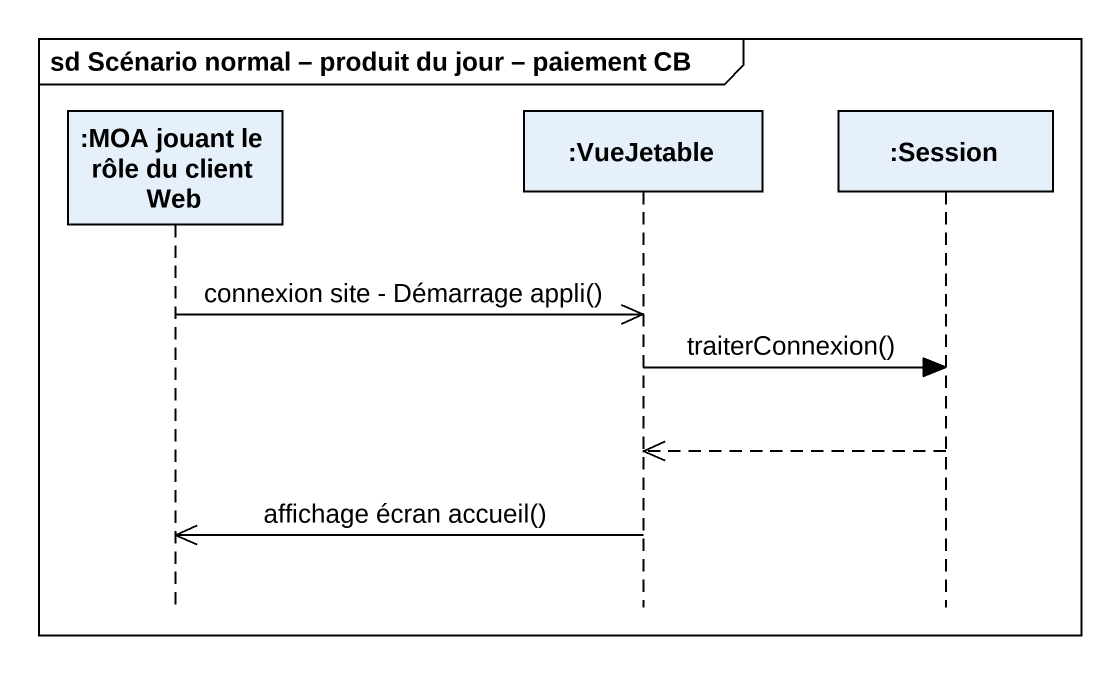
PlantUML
@startuml
mainframe sd Scénario normal – produit du jour – paiement CB
hide footbox
participant ":MOA jouant le rôle du client Web" as MOA_jouant_le_rôle_du
participant ":VueJetable" as VueJetable
participant ":Session" as Session

MOA_jouant_le_rôle_du ->> VueJetable : connexion site - Démarrage appli()
VueJetable -> Session : traiterConnexion()
Session -->> VueJetable
VueJetable ->> MOA_jouant_le_rôle_du : affichage écran accueil()
@enduml
